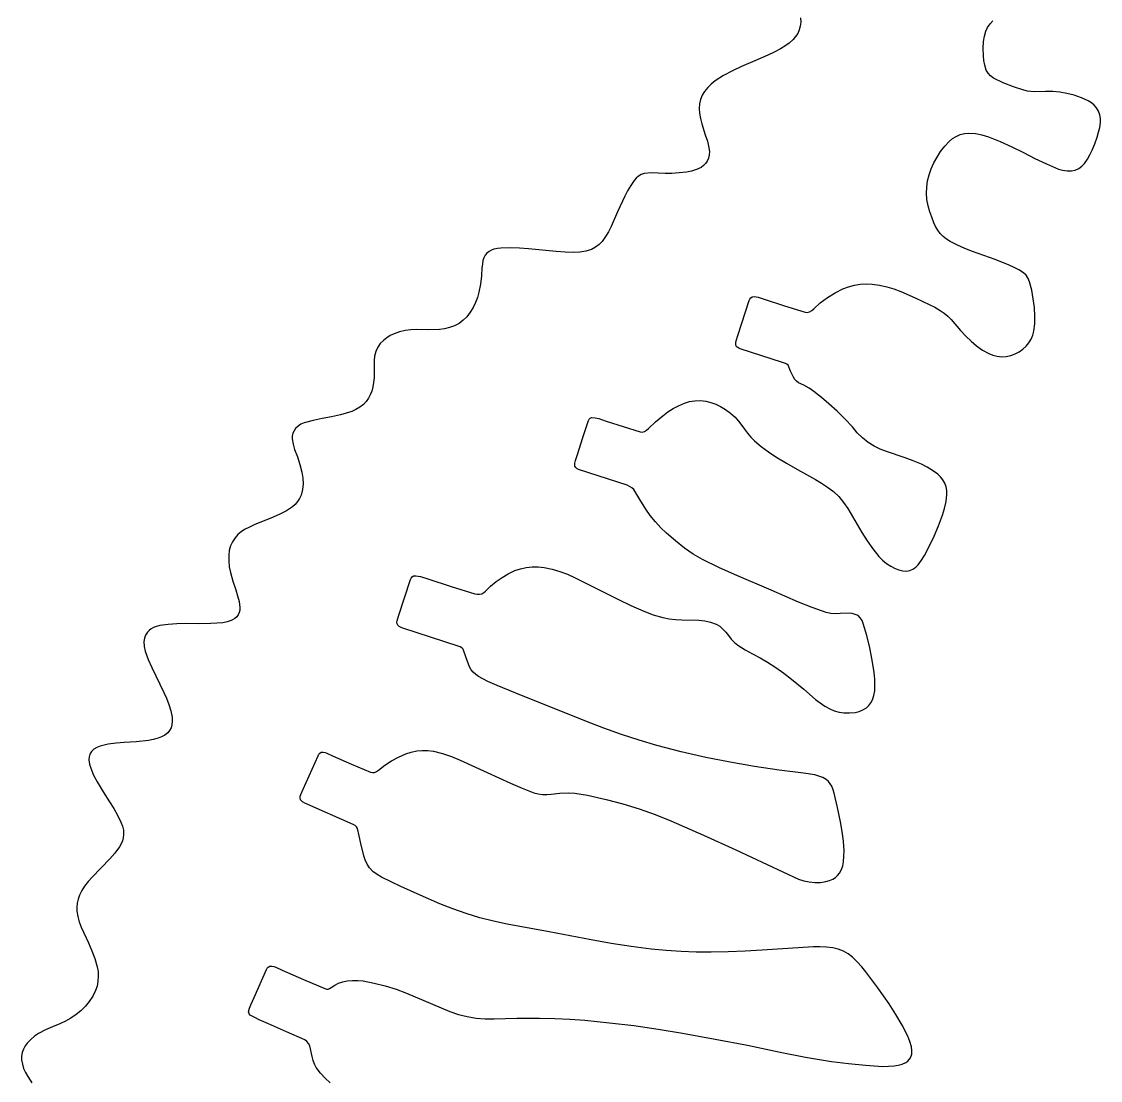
# Model space of a CAD drawing. Extents: x 31.2 to 77.5, y -5 to 41.3.
# Drawn here: x 66.67 to 77.36, y 20.3 to 30.79 of the extents above; entities that cross this region are included whole.
import ezdxf

# ---------------------------------------------------------------- set-up
doc = ezdxf.new("R2010")
doc.units = 0

msp = doc.modelspace()

# ---------------------------------------------------------------- linework, layer by layer
at = {"layer": '5'}
for p, q in [((74.386523, 30.827942), (74.388597, 30.784051)), ((76.262942, 30.768756), (76.291968, 30.798928)), ((74.373066, 30.709216), (74.357348, 30.674272)), ((74.383555, 30.746068), (74.373066, 30.709216)), ((74.388597, 30.784051), (74.383555, 30.746068)), ((76.206983, 30.646091), (76.22099, 30.696597)), ((76.22099, 30.696597), (76.239081, 30.734354)), ((76.239081, 30.734354), (76.262942, 30.768756)), ((74.273013, 30.578335), (74.231452, 30.547218)), ((74.311661, 30.613002), (74.273013, 30.578335)), ((74.336735, 30.641974), (74.311661, 30.613002)), ((74.357348, 30.674272), (74.336735, 30.641974)), ((76.196265, 30.52359), (76.199164, 30.594265)), ((76.199164, 30.594265), (76.206983, 30.646091)), ((74.12565, 30.48777), (74.06295, 30.457736)), ((74.187306, 30.519894), (74.12565, 30.48777)), ((74.231452, 30.547218), (74.187306, 30.519894)), ((76.197886, 30.452874), (76.196265, 30.52359)), ((73.932371, 30.400971), (73.800977, 30.346117)), ((74.06295, 30.457736), (73.932371, 30.400971)), ((76.20273, 30.405026), (76.197886, 30.452874)), ((76.211698, 30.357777), (76.20273, 30.405026)), ((76.224724, 30.311483), (76.211698, 30.357777)), ((73.622843, 30.256633), (73.539004, 30.202611)), ((73.710316, 30.304549), (73.622843, 30.256633)), ((73.800977, 30.346117), (73.710316, 30.304549)), ((76.243196, 30.279777), (76.224724, 30.311483)), ((76.267784, 30.252538), (76.243196, 30.279777)), ((76.297439, 30.230926), (76.267784, 30.252538)), ((73.501238, 30.171795), (73.466699, 30.137402)), ((73.539004, 30.202611), (73.501238, 30.171795)), ((76.394775, 30.18438), (76.297439, 30.230926)), ((76.49506, 30.144584), (76.394775, 30.18438)), ((76.597827, 30.111723), (76.49506, 30.144584)), ((73.412493, 30.06098), (73.395489, 30.019089)), ((73.435722, 30.099768), (73.412493, 30.06098)), ((73.466699, 30.137402), (73.435722, 30.099768)), ((76.63306, 30.102966), (76.597827, 30.111723)), ((76.669003, 30.097847), (76.63306, 30.102966)), ((76.705281, 30.09642), (76.669003, 30.097847)), ((76.812735, 30.099556), (76.705281, 30.09642)), ((76.883803, 30.097357), (76.812735, 30.099556)), ((76.954596, 30.090716), (76.883803, 30.097357)), ((77.024834, 30.079661), (76.954596, 30.090716)), ((77.097839, 30.061665), (77.024834, 30.079661)), ((77.168761, 30.03669), (77.097839, 30.061665)), ((77.236933, 30.004969), (77.168761, 30.03669)), ((73.385113, 29.975084), (73.381611, 29.930009)), ((73.381611, 29.930009), (73.385064, 29.88493)), ((73.395489, 30.019089), (73.385113, 29.975084)), ((77.266891, 29.985712), (77.236933, 30.004969)), ((77.294097, 29.96273), (77.266891, 29.985712)), ((77.31809, 29.936412), (77.294097, 29.96273)), ((77.337006, 29.903238), (77.31809, 29.936412)), ((73.385064, 29.88493), (73.394706, 29.83074)), ((73.394706, 29.83074), (73.408716, 29.777512)), ((77.349998, 29.867327), (77.337006, 29.903238)), ((77.356687, 29.829729), (77.349998, 29.867327)), ((77.356876, 29.791541), (77.356687, 29.829729)), ((73.408716, 29.777512), (73.442095, 29.670093)), ((77.339366, 29.694136), (77.349924, 29.742514)), ((77.349924, 29.742514), (77.356876, 29.791541)), ((73.442095, 29.670093), (73.462208, 29.604819)), ((75.857542, 29.603228), (75.890564, 29.631101)), ((75.890564, 29.631101), (75.927369, 29.653744)), ((75.927369, 29.653744), (75.967136, 29.670653)), ((75.967136, 29.670653), (76.008978, 29.681449)), ((76.008978, 29.681449), (76.051962, 29.685893)), ((76.051962, 29.685893), (76.117983, 29.680773)), ((76.117983, 29.680773), (76.18305, 29.668468)), ((76.18305, 29.668468), (76.246381, 29.649124)), ((76.246381, 29.649124), (76.364617, 29.603187)), ((77.301652, 29.580845), (77.32526, 29.64667)), ((77.32526, 29.64667), (77.339366, 29.694136)), ((73.462208, 29.604819), (73.478647, 29.538524)), ((73.478647, 29.538524), (73.482895, 29.505054)), ((73.482895, 29.505054), (73.481505, 29.471343)), ((75.73842, 29.449032), (75.773991, 29.50354)), ((75.773991, 29.50354), (75.813782, 29.555047)), ((75.813782, 29.555047), (75.857542, 29.603228)), ((76.364617, 29.603187), (76.480423, 29.551432)), ((76.480423, 29.551432), (76.593516, 29.493986)), ((77.253204, 29.47047), (77.275391, 29.516031)), ((77.275391, 29.516031), (77.301652, 29.580845)), ((73.462126, 29.406955), (73.445143, 29.383702)), ((73.474517, 29.438336), (73.462126, 29.406955)), ((73.481505, 29.471343), (73.474517, 29.438336)), ((75.707295, 29.39187), (75.73842, 29.449032)), ((76.593516, 29.493986), (76.707279, 29.435333)), ((76.707279, 29.435333), (76.823038, 29.380727)), ((77.19827, 29.385393), (77.227442, 29.42683)), ((77.227442, 29.42683), (77.253204, 29.47047)), ((72.906086, 29.291659), (72.837572, 29.285944)), ((72.974828, 29.290466), (72.906086, 29.291659)), ((73.04342, 29.287302), (72.974828, 29.290466)), ((73.184541, 29.290879), (73.112084, 29.287116)), ((73.256656, 29.298851), (73.184541, 29.290879)), ((73.306577, 29.309231), (73.256656, 29.298851)), ((73.35498, 29.325262), (73.306577, 29.309231)), ((73.401228, 29.346732), (73.35498, 29.325262)), ((73.424669, 29.363455), (73.401228, 29.346732)), ((73.445143, 29.383702), (73.424669, 29.363455)), ((75.659377, 29.273879), (75.680813, 29.332414)), ((75.680813, 29.332414), (75.707295, 29.39187)), ((76.823038, 29.380727), (76.94065, 29.330234)), ((76.94065, 29.330234), (76.982702, 29.317789)), ((76.982702, 29.317789), (77.026078, 29.311329)), ((77.026078, 29.311329), (77.069931, 29.31098)), ((77.069931, 29.31098), (77.106864, 29.319812)), ((77.106864, 29.319812), (77.141404, 29.335591)), ((77.141404, 29.335591), (77.172257, 29.357728)), ((77.172257, 29.357728), (77.19827, 29.385393)), ((72.736524, 29.217371), (72.702662, 29.167092)), ((72.756821, 29.240976), (72.736524, 29.217371)), ((72.780942, 29.260656), (72.756821, 29.240976)), ((72.80814, 29.275802), (72.780942, 29.260656)), ((72.837572, 29.285944), (72.80814, 29.275802)), ((73.112084, 29.287116), (73.04342, 29.287302)), ((75.635553, 29.15168), (75.644234, 29.213409)), ((75.644234, 29.213409), (75.659377, 29.273879)), ((72.671895, 29.11486), (72.644338, 29.060867)), ((72.702662, 29.167092), (72.671895, 29.11486)), ((75.63343, 29.089379), (75.635553, 29.15168)), ((75.637891, 29.027202), (75.63343, 29.089379)), ((72.644338, 29.060867), (72.573599, 28.904362)), ((75.648884, 28.965842), (75.637891, 29.027202)), ((72.573599, 28.904362), (72.508736, 28.758803)), ((75.666287, 28.905984), (75.648884, 28.965842)), ((75.685261, 28.851604), (75.666287, 28.905984)), ((72.508736, 28.758803), (72.483106, 28.708258)), ((75.706349, 28.798009), (75.685261, 28.851604)), ((75.724428, 28.760239), (75.706349, 28.798009)), ((75.745679, 28.724159), (75.724428, 28.760239)), ((72.453958, 28.659657), (72.421437, 28.613244)), ((72.483106, 28.708258), (72.453958, 28.659657)), ((75.769945, 28.690034), (75.745679, 28.724159)), ((75.799058, 28.660169), (75.769945, 28.690034)), ((75.831388, 28.63382), (75.799058, 28.660169)), ((71.382259, 28.542387), (71.347627, 28.534893)), ((71.417369, 28.547169), (71.382259, 28.542387)), ((71.508798, 28.549171), (71.417369, 28.547169)), ((71.600206, 28.546335), (71.508798, 28.549171)), ((71.691335, 28.53867), (71.600206, 28.546335)), ((72.354564, 28.554094), (72.314921, 28.533262)), ((72.390375, 28.580985), (72.354564, 28.554094)), ((72.421437, 28.613244), (72.390375, 28.580985)), ((75.866512, 28.611331), (75.831388, 28.63382)), ((75.939323, 28.574782), (75.866512, 28.611331)), ((76.013829, 28.541828), (75.939323, 28.574782)), ((76.089854, 28.512546), (76.013829, 28.541828)), ((71.247561, 28.45066), (71.238955, 28.424421)), ((71.260675, 28.474962), (71.247561, 28.45066)), ((71.277884, 28.496559), (71.260675, 28.474962)), ((71.299117, 28.512793), (71.277884, 28.496559)), ((71.322541, 28.525668), (71.299117, 28.512793)), ((71.347627, 28.534893), (71.322541, 28.525668)), ((71.965301, 28.511777), (71.691335, 28.53867)), ((72.052633, 28.506191), (71.965301, 28.511777)), ((72.140111, 28.503792), (72.052633, 28.506191)), ((72.199384, 28.506881), (72.140111, 28.503792)), ((72.257911, 28.516748), (72.199384, 28.506881)), ((72.314921, 28.533262), (72.257911, 28.516748)), ((76.313195, 28.432169), (76.089854, 28.512546)), ((71.228924, 28.352283), (71.223434, 28.270819)), ((71.232954, 28.388489), (71.228924, 28.352283)), ((71.238955, 28.424421), (71.232954, 28.388489)), ((76.453313, 28.377674), (76.313195, 28.432169)), ((76.501805, 28.355637), (76.453313, 28.377674)), ((76.548592, 28.330179), (76.501805, 28.355637)), ((76.593431, 28.30143), (76.548592, 28.330179)), ((71.223434, 28.270819), (71.213613, 28.189764)), ((76.62, 28.276472), (76.593431, 28.30143)), ((76.641002, 28.246679), (76.62, 28.276472)), ((76.65558, 28.213268), (76.641002, 28.246679)), ((71.213613, 28.189764), (71.199489, 28.109347)), ((74.727354, 28.102422), (74.8062, 28.142376)), ((74.8062, 28.142376), (74.861673, 28.163617)), ((74.861673, 28.163617), (74.91905, 28.178984)), ((74.91905, 28.178984), (74.977713, 28.188311)), ((74.977713, 28.188311), (75.037028, 28.191497)), ((75.037028, 28.191497), (75.096353, 28.188507)), ((75.096353, 28.188507), (75.168632, 28.178035)), ((75.168632, 28.178035), (75.239942, 28.162257)), ((75.239942, 28.162257), (75.309892, 28.141259)), ((75.309892, 28.141259), (75.378102, 28.115154)), ((75.378102, 28.115154), (75.519796, 28.05366)), ((76.675963, 28.129127), (76.65558, 28.213268)), ((76.691504, 28.043959), (76.675963, 28.129127)), ((71.165127, 28.005522), (71.140765, 27.9565)), ((71.18476, 28.056623), (71.165127, 28.005522)), ((71.199489, 28.109347), (71.18476, 28.056623)), ((73.765075, 27.679863), (73.877071, 28.026453)), ((73.877071, 28.026453), (73.883284, 28.040909)), ((73.883284, 28.040909), (73.892807, 28.053433)), ((73.892807, 28.053433), (73.905075, 28.063285)), ((73.905075, 28.063285), (73.925194, 28.065482)), ((73.925194, 28.065482), (73.945386, 28.064101)), ((73.945386, 28.064101), (73.965019, 28.059186)), ((73.965019, 28.059186), (74.024963, 28.039679)), ((74.024963, 28.039679), (74.227696, 27.974427)), ((74.581712, 28.002522), (74.65233, 28.055683)), ((74.65233, 28.055683), (74.727354, 28.102422)), ((75.519796, 28.05366), (75.659851, 27.988519)), ((76.702155, 27.958043), (76.691504, 28.043959)), ((71.111891, 27.909991), (71.078762, 27.866412)), ((71.140765, 27.9565), (71.111891, 27.909991)), ((74.227696, 27.974427), (74.431147, 27.911446)), ((74.431147, 27.911446), (74.452609, 27.909318)), ((74.452609, 27.909318), (74.473597, 27.914279)), ((74.473597, 27.914279), (74.496227, 27.926764)), ((74.496227, 27.926764), (74.516048, 27.943351)), ((74.516048, 27.943351), (74.581712, 28.002522)), ((75.659851, 27.988519), (75.715632, 27.959771)), ((75.715632, 27.959771), (75.77004, 27.928502)), ((75.77004, 27.928502), (75.809237, 27.901505)), ((75.809237, 27.901505), (75.845832, 27.871073)), ((76.707879, 27.871658), (76.702155, 27.958043)), ((71.002136, 27.79967), (70.95773, 27.774736)), ((71.042732, 27.83042), (71.002136, 27.79967)), ((71.078762, 27.866412), (71.042732, 27.83042)), ((75.845832, 27.871073), (75.879524, 27.837456)), ((75.879524, 27.837456), (75.971951, 27.729149)), ((76.697276, 27.723473), (76.706363, 27.797294)), ((76.706363, 27.797294), (76.707879, 27.871658)), ((70.358755, 27.695952), (70.320796, 27.678454)), ((70.412997, 27.715089), (70.358755, 27.695952)), ((70.468899, 27.728627), (70.412997, 27.715089)), ((70.525886, 27.736427), (70.468899, 27.728627)), ((70.583371, 27.738407), (70.525886, 27.736427)), ((70.6957, 27.737807), (70.583371, 27.738407)), ((70.807987, 27.74096), (70.6957, 27.737807)), ((70.858947, 27.747193), (70.807987, 27.74096)), ((70.909029, 27.758489), (70.858947, 27.747193)), ((70.95773, 27.774736), (70.909029, 27.758489)), ((75.971951, 27.729149), (76.022097, 27.674024)), ((76.686004, 27.682991), (76.697276, 27.723473)), ((70.222241, 27.601814), (70.196372, 27.563484)), ((70.252089, 27.631075), (70.222241, 27.601814)), ((70.285084, 27.656734), (70.252089, 27.631075)), ((70.320796, 27.678454), (70.285084, 27.656734)), ((73.743935, 27.592496), (73.744064, 27.610227)), ((73.747647, 27.575157), (73.743935, 27.592496)), ((73.744064, 27.610227), (73.748026, 27.62751)), ((73.748026, 27.62751), (73.765075, 27.679863)), ((76.022097, 27.674024), (76.075967, 27.622532)), ((76.075967, 27.622532), (76.129864, 27.576646)), ((76.621911, 27.575289), (76.647987, 27.608242)), ((76.647987, 27.608242), (76.669477, 27.644354)), ((76.669477, 27.644354), (76.686004, 27.682991)), ((70.165227, 27.476736), (70.160808, 27.430704)), ((70.177191, 27.521405), (70.165227, 27.476736)), ((70.196372, 27.563484), (70.177191, 27.521405)), ((73.759336, 27.563205), (73.747647, 27.575157)), ((73.773284, 27.553988), (73.759336, 27.563205)), ((73.788863, 27.547923), (73.773284, 27.553988)), ((74.207916, 27.412742), (73.788863, 27.547923)), ((76.129864, 27.576646), (76.187925, 27.536156)), ((76.187925, 27.536156), (76.249611, 27.501439)), ((76.249611, 27.501439), (76.290849, 27.484336)), ((76.290849, 27.484336), (76.334239, 27.473826)), ((76.334239, 27.473826), (76.378732, 27.470164)), ((76.378732, 27.470164), (76.423256, 27.473437)), ((76.423256, 27.473437), (76.467789, 27.482637)), ((76.467789, 27.482637), (76.510678, 27.497749)), ((76.510678, 27.497749), (76.551143, 27.518495)), ((76.551143, 27.518495), (76.588447, 27.5445)), ((76.588447, 27.5445), (76.621911, 27.575289)), ((70.160808, 27.430704), (70.16139, 27.345149)), ((74.237079, 27.403234), (74.207916, 27.412742)), ((74.251374, 27.396586), (74.237079, 27.403234)), ((74.263573, 27.386601), (74.251374, 27.396586)), ((74.287493, 27.325748), (74.263573, 27.386601)), ((70.160071, 27.259594), (70.15597, 27.21534)), ((70.162035, 27.302351), (70.160071, 27.259594)), ((70.16139, 27.345149), (70.162035, 27.302351)), ((74.315451, 27.266642), (74.287493, 27.325748)), ((74.328667, 27.244871), (74.315451, 27.266642)), ((70.148356, 27.171554), (70.137279, 27.128514)), ((70.15597, 27.21534), (70.148356, 27.171554)), ((74.346053, 27.22626), (74.328667, 27.244871)), ((74.366876, 27.211594), (74.346053, 27.22626)), ((74.419636, 27.187689), (74.366876, 27.211594)), ((74.469872, 27.158853), (74.419636, 27.187689)), ((74.517124, 27.125352), (74.469872, 27.158853)), ((70.103586, 27.057933), (70.080629, 27.026189)), ((70.122561, 27.092207), (70.103586, 27.057933)), ((70.137279, 27.128514), (70.122561, 27.092207)), ((74.593279, 27.064951), (74.517124, 27.125352)), ((74.667372, 27.002039), (74.593279, 27.064951)), ((69.980891, 26.946989), (69.940421, 26.928493)), ((70.018931, 26.970074), (69.980891, 26.946989)), ((70.054021, 26.997434), (70.018931, 26.970074)), ((70.080629, 27.026189), (70.054021, 26.997434)), ((73.071208, 26.921957), (73.123384, 26.955189)), ((73.123384, 26.955189), (73.178031, 26.984178)), ((73.178031, 26.984178), (73.234805, 27.008743)), ((73.234805, 27.008743), (73.286526, 27.024611)), ((73.286526, 27.024611), (73.339918, 27.033338)), ((73.339918, 27.033338), (73.394, 27.034764)), ((73.394, 27.034764), (73.447778, 27.028862)), ((73.447778, 27.028862), (73.497711, 27.016753)), ((73.497711, 27.016753), (73.546058, 26.999359)), ((73.546058, 26.999359), (73.592261, 26.976882)), ((73.592261, 26.976882), (73.643427, 26.94537)), ((73.643427, 26.94537), (73.691706, 26.909593)), ((74.74853, 26.929719), (74.667372, 27.002039)), ((69.555887, 26.838936), (69.466648, 26.813534)), ((69.646735, 26.857791), (69.555887, 26.838936)), ((69.737056, 26.874476), (69.646735, 26.857791)), ((69.826821, 26.893934), (69.737056, 26.874476)), ((69.884119, 26.909576), (69.826821, 26.893934)), ((69.940421, 26.928493), (69.884119, 26.909576)), ((72.228488, 26.670049), (72.28502, 26.839294)), ((72.28502, 26.839294), (72.291702, 26.851961)), ((72.291702, 26.851961), (72.30196, 26.861956)), ((72.30196, 26.861956), (72.314798, 26.868306)), ((72.314798, 26.868306), (72.351219, 26.8654)), ((72.351219, 26.8654), (72.386542, 26.856056)), ((72.386542, 26.856056), (72.458286, 26.832225)), ((72.458286, 26.832225), (72.627067, 26.777811)), ((72.948954, 26.823184), (73.021832, 26.884694)), ((73.021832, 26.884694), (73.071208, 26.921957)), ((73.691706, 26.909593), (73.736744, 26.869812)), ((73.736744, 26.869812), (73.785619, 26.813476)), ((74.825963, 26.853424), (74.74853, 26.929719)), ((74.899477, 26.773345), (74.825963, 26.853424)), ((69.367001, 26.736525), (69.355752, 26.710767)), ((69.382995, 26.759638), (69.367001, 26.736525)), ((69.407957, 26.781891), (69.382995, 26.759638)), ((69.436068, 26.800002), (69.407957, 26.781891)), ((69.466648, 26.813534), (69.436068, 26.800002)), ((72.627067, 26.777811), (72.796549, 26.725625)), ((72.796549, 26.725625), (72.817591, 26.723523)), ((72.817591, 26.723523), (72.838199, 26.72826)), ((72.838199, 26.72826), (72.860541, 26.740698)), ((72.860541, 26.740698), (72.87985, 26.757464)), ((72.87985, 26.757464), (72.948954, 26.823184)), ((73.785619, 26.813476), (73.829008, 26.752815)), ((73.829008, 26.752815), (73.858945, 26.711091)), ((74.946759, 26.716778), (74.899477, 26.773345)), ((69.349668, 26.683326), (69.348976, 26.655227)), ((69.348976, 26.655227), (69.358016, 26.602284)), ((69.355752, 26.710767), (69.349668, 26.683326)), ((72.174333, 26.500029), (72.228488, 26.670049)), ((73.858945, 26.711091), (73.892248, 26.672001)), ((73.892248, 26.672001), (73.928687, 26.635818)), ((73.928687, 26.635818), (73.996797, 26.579158)), ((74.99915, 26.664908), (74.946759, 26.716778)), ((75.056187, 26.618194), (74.99915, 26.664908)), ((75.11444, 26.583475), (75.056187, 26.618194)), ((69.358016, 26.602284), (69.373369, 26.550816)), ((69.373369, 26.550816), (69.400967, 26.476403)), ((73.996797, 26.579158), (74.067977, 26.526406)), ((74.067977, 26.526406), (74.142001, 26.477726)), ((75.175354, 26.553672), (75.11444, 26.583475)), ((75.238516, 26.528987), (75.175354, 26.553672)), ((75.420844, 26.46702), (75.238516, 26.528987)), ((69.400967, 26.476403), (69.424917, 26.400736)), ((72.148579, 26.413382), (72.155139, 26.442019)), ((72.149152, 26.384009), (72.148579, 26.413382)), ((72.155139, 26.442019), (72.174333, 26.500029)), ((74.142001, 26.477726), (74.248108, 26.414157)), ((74.248108, 26.414157), (74.355315, 26.35246)), ((75.502321, 26.437315), (75.420844, 26.46702)), ((75.58267, 26.404681), (75.502321, 26.437315)), ((75.639594, 26.376414), (75.58267, 26.404681)), ((69.424917, 26.400736), (69.445162, 26.323995)), ((69.445162, 26.323995), (69.454685, 26.267395)), ((72.158496, 26.370543), (72.149152, 26.384009)), ((72.171025, 26.359976), (72.158496, 26.370543)), ((72.185873, 26.353035), (72.171025, 26.359976)), ((72.668921, 26.195766), (72.185873, 26.353035)), ((74.355315, 26.35246), (74.533233, 26.253673)), ((75.693688, 26.343049), (75.639594, 26.376414)), ((75.744496, 26.304865), (75.693688, 26.343049)), ((75.772144, 26.278846), (75.744496, 26.304865)), ((69.456492, 26.210028), (69.450552, 26.15294)), ((69.454685, 26.267395), (69.456492, 26.210028)), ((72.69252, 26.184948), (72.668921, 26.195766)), ((74.533233, 26.253673), (74.594709, 26.217503)), ((74.594709, 26.217503), (74.654077, 26.177966)), ((75.795466, 26.248888), (75.772144, 26.278846)), ((75.813908, 26.215702), (75.795466, 26.248888)), ((75.82703, 26.180076), (75.813908, 26.215702)), ((69.436971, 26.097174), (69.421604, 26.064485)), ((69.450552, 26.15294), (69.436971, 26.097174)), ((72.713945, 26.170288), (72.69252, 26.184948)), ((72.732576, 26.15221), (72.713945, 26.170288)), ((72.765273, 26.105012), (72.732576, 26.15221)), ((72.794668, 26.055691), (72.765273, 26.105012)), ((74.654077, 26.177966), (74.711151, 26.135185)), ((74.711151, 26.135185), (74.76429, 26.083385)), ((74.76429, 26.083385), (74.811971, 26.026521)), ((75.834523, 26.142857), (75.82703, 26.180076)), ((75.828377, 26.034523), (75.836208, 26.104928)), ((75.836208, 26.104928), (75.834523, 26.142857)), ((69.351481, 25.98273), (69.291126, 25.943669)), ((69.378468, 26.006739), (69.351481, 25.98273)), ((69.401984, 26.034157), (69.378468, 26.006739)), ((69.421604, 26.064485), (69.401984, 26.034157)), ((72.851549, 25.959172), (72.794668, 26.055691)), ((74.811971, 26.026521), (74.853713, 25.965165)), ((75.813612, 25.965239), (75.828377, 26.034523)), ((69.162064, 25.880552), (68.972647, 25.804429)), ((69.227853, 25.909538), (69.162064, 25.880552)), ((69.291126, 25.943669), (69.227853, 25.909538)), ((72.897424, 25.894707), (72.851549, 25.959172)), ((72.947318, 25.833299), (72.897424, 25.894707)), ((74.853713, 25.965165), (74.925018, 25.846895)), ((75.751762, 25.79354), (75.792058, 25.897759)), ((75.792058, 25.897759), (75.813612, 25.965239)), ((68.924693, 25.781938), (68.877945, 25.757037)), ((68.972647, 25.804429), (68.924693, 25.781938)), ((73.001027, 25.775199), (72.947318, 25.833299)), ((73.058334, 25.720644), (73.001027, 25.775199)), ((74.925018, 25.846895), (74.994127, 25.727328)), ((75.70833, 25.690589), (75.751762, 25.79354)), ((68.783244, 25.675483), (68.758218, 25.636489)), ((68.811635, 25.706217), (68.783244, 25.675483)), ((68.843339, 25.73352), (68.811635, 25.706217)), ((68.877945, 25.757037), (68.843339, 25.73352)), ((73.145644, 25.645342), (73.058334, 25.720644)), ((74.994127, 25.727328), (75.044806, 25.644758)), ((75.641507, 25.548784), (75.70833, 25.690589)), ((68.726159, 25.5498), (68.719789, 25.503906)), ((68.739057, 25.594302), (68.726159, 25.5498)), ((68.758218, 25.636489), (68.739057, 25.594302)), ((73.236119, 25.573875), (73.145644, 25.645342)), ((73.322886, 25.512967), (73.236119, 25.573875)), ((75.044806, 25.644758), (75.100356, 25.565383)), ((75.100356, 25.565383), (75.160576, 25.489491)), ((75.614323, 25.4994), (75.641507, 25.548784)), ((68.719789, 25.503906), (68.720111, 25.446296)), ((68.720111, 25.446296), (68.725608, 25.388949)), ((73.413905, 25.45862), (73.322886, 25.512967)), ((73.58322, 25.377572), (73.413905, 25.45862)), ((75.160576, 25.489491), (75.196493, 25.453527)), ((75.196493, 25.453527), (75.236032, 25.42159)), ((75.549874, 25.406979), (75.583728, 25.452053)), ((75.583728, 25.452053), (75.614323, 25.4994)), ((68.725608, 25.388949), (68.736237, 25.332328)), ((71.490522, 25.318846), (71.554838, 25.349619)), ((71.554838, 25.349619), (71.610753, 25.369034)), ((71.610753, 25.369034), (71.668479, 25.38212)), ((71.668479, 25.38212), (71.7273, 25.388716)), ((71.7273, 25.388716), (71.78649, 25.388738)), ((71.78649, 25.388738), (71.845317, 25.382188)), ((71.845317, 25.382188), (71.924299, 25.364614)), ((71.924299, 25.364614), (72.001854, 25.341542)), ((72.001854, 25.341542), (72.0776, 25.313088)), ((73.754754, 25.301335), (73.58322, 25.377572)), ((75.236032, 25.42159), (75.278746, 25.394041)), ((75.278746, 25.394041), (75.324149, 25.371194)), ((75.324149, 25.371194), (75.360362, 25.357106)), ((75.360362, 25.357106), (75.398261, 25.348533)), ((75.398261, 25.348533), (75.437012, 25.345663)), ((75.437012, 25.345663), (75.469403, 25.351854)), ((75.469403, 25.351854), (75.499846, 25.364536)), ((75.499846, 25.364536), (75.527052, 25.383173)), ((75.527052, 25.383173), (75.549874, 25.406979)), ((68.736237, 25.332328), (68.759933, 25.244324)), ((68.759933, 25.244324), (68.789438, 25.158093)), ((70.403068, 24.89779), (70.520618, 25.261287)), ((70.520618, 25.261287), (70.527336, 25.27598)), ((70.527336, 25.27598), (70.537794, 25.288294)), ((70.537794, 25.288294), (70.551205, 25.297302)), ((70.551205, 25.297302), (70.574855, 25.298433)), ((70.574855, 25.298433), (70.598403, 25.29597)), ((70.598403, 25.29597), (70.621307, 25.289967)), ((70.621307, 25.289967), (70.691408, 25.26715)), ((70.691408, 25.26715), (70.924194, 25.192198)), ((71.315463, 25.196764), (71.370437, 25.242165)), ((71.370437, 25.242165), (71.428919, 25.282949)), ((71.428919, 25.282949), (71.490522, 25.318846)), ((72.0776, 25.313088), (72.151164, 25.279391)), ((72.151164, 25.279391), (72.45701, 25.124989)), ((74.095603, 25.155338), (73.754754, 25.301335)), ((68.789438, 25.158093), (68.8084, 25.101308)), ((70.924194, 25.192198), (71.158017, 25.12055)), ((71.158017, 25.12055), (71.18061, 25.115127)), ((71.203843, 25.115227), (71.226388, 25.120844)), ((71.226388, 25.120844), (71.246952, 25.131657)), ((71.246952, 25.131657), (71.264359, 25.147045)), ((71.264359, 25.147045), (71.315463, 25.196764)), ((72.45701, 25.124989), (72.58056, 25.062049)), ((74.366938, 25.038348), (74.095603, 25.155338)), ((68.8084, 25.101308), (68.822313, 25.04308)), ((68.822313, 25.04308), (68.831071, 24.983858)), ((71.18061, 25.115127), (71.203843, 25.115227)), ((72.58056, 25.062049), (72.705846, 25.00264)), ((74.501493, 24.983082), (74.366938, 25.038348)), ((68.814727, 24.912317), (68.800034, 24.89233)), ((68.825051, 24.934873), (68.814727, 24.912317)), ((68.830576, 24.959056), (68.825051, 24.934873)), ((68.831071, 24.983858), (68.830576, 24.959056)), ((72.705846, 25.00264), (72.832768, 24.946812)), ((72.832768, 24.946812), (72.925605, 24.912974)), ((72.925605, 24.912974), (73.020647, 24.885945)), ((74.638272, 24.933574), (74.501493, 24.983082)), ((74.684324, 24.924186), (74.638272, 24.933574)), ((74.731251, 24.921583), (74.684324, 24.924186)), ((74.778059, 24.925822), (74.731251, 24.921583)), ((74.866797, 24.927446), (74.778059, 24.925822)), ((74.897433, 24.924094), (74.866797, 24.927446)), ((74.927232, 24.916231), (74.897433, 24.924094)), ((74.955534, 24.904034), (74.927232, 24.916231)), ((68.037318, 24.804684), (68.0062, 24.795833)), ((68.121044, 24.816597), (68.037318, 24.804684)), ((68.205354, 24.823225), (68.121044, 24.816597)), ((68.289913, 24.824543), (68.205354, 24.823225)), ((68.416213, 24.823621), (68.289913, 24.824543)), ((68.542508, 24.824987), (68.416213, 24.823621)), ((68.602362, 24.828057), (68.542508, 24.824987)), ((68.662047, 24.833492), (68.602362, 24.828057)), ((68.703783, 24.841795), (68.662047, 24.833492)), ((68.743904, 24.855977), (68.703783, 24.841795)), ((68.781586, 24.875746), (68.743904, 24.855977)), ((68.800034, 24.89233), (68.781586, 24.875746)), ((70.387387, 24.83821), (70.38961, 24.853292)), ((70.389024, 24.823054), (70.387387, 24.83821)), ((70.394417, 24.808795), (70.389024, 24.823054)), ((70.38961, 24.853292), (70.403068, 24.89779)), ((70.409754, 24.795595), (70.394417, 24.808795)), ((73.020647, 24.885945), (73.082603, 24.873178)), ((73.082603, 24.873178), (73.14535, 24.865156)), ((73.14535, 24.865156), (73.208525, 24.861923)), ((73.208525, 24.861923), (73.379394, 24.857223)), ((73.379394, 24.857223), (73.437708, 24.851311)), ((73.437708, 24.851311), (73.494927, 24.838606)), ((73.494927, 24.838606), (73.550262, 24.819282)), ((73.550262, 24.819282), (73.584905, 24.797989)), ((74.977763, 24.881488), (74.955534, 24.904034)), ((74.99493, 24.854884), (74.977763, 24.881488)), ((75.006313, 24.825339), (74.99493, 24.854884)), ((75.041402, 24.706075), (75.006313, 24.825339)), ((67.896577, 24.710685), (67.885107, 24.679058)), ((67.914493, 24.739159), (67.896577, 24.710685)), ((67.932811, 24.757046), (67.914493, 24.739159)), ((67.953412, 24.772248), (67.932811, 24.757046)), ((67.975906, 24.784477), (67.953412, 24.772248)), ((68.0062, 24.795833), (67.975906, 24.784477)), ((70.427169, 24.785289), (70.409754, 24.795595)), ((70.446121, 24.778197), (70.427169, 24.785289)), ((70.993777, 24.60134), (70.446121, 24.778197)), ((73.584905, 24.797989), (73.615456, 24.771154)), ((73.615456, 24.771154), (73.644956, 24.739534)), ((73.644956, 24.739534), (73.671999, 24.705788)), ((73.671999, 24.705788), (73.699299, 24.670966)), ((75.071185, 24.585376), (75.041402, 24.706075)), ((67.885107, 24.679058), (67.880605, 24.645719)), ((67.880605, 24.645719), (67.883939, 24.598567)), ((67.883939, 24.598567), (67.893522, 24.552278)), ((71.012264, 24.595235), (70.993777, 24.60134)), ((71.029088, 24.58544), (71.012264, 24.595235)), ((71.043524, 24.572377), (71.029088, 24.58544)), ((73.699299, 24.670966), (73.729822, 24.638933)), ((73.729822, 24.638933), (73.763287, 24.609986)), ((73.763287, 24.609986), (73.835756, 24.564758)), ((75.095606, 24.463479), (75.071185, 24.585376)), ((67.893522, 24.552278), (67.922241, 24.469278)), ((71.072468, 24.483887), (71.043524, 24.572377)), ((71.105839, 24.396969), (71.072468, 24.483887)), ((73.835756, 24.564758), (73.910777, 24.523904)), ((73.910777, 24.523904), (73.985356, 24.484298)), ((73.985356, 24.484298), (74.058267, 24.441698)), ((67.922241, 24.469278), (67.957244, 24.388725)), ((67.957244, 24.388725), (68.078101, 24.143396)), ((71.12265, 24.368127), (71.105839, 24.396969)), ((74.058267, 24.441698), (74.140405, 24.38901)), ((74.140405, 24.38901), (74.220007, 24.332564)), ((75.114615, 24.340621), (75.095606, 24.463479)), ((71.143498, 24.342053), (71.12265, 24.368127)), ((71.167936, 24.31931), (71.143498, 24.342053)), ((71.195437, 24.300386), (71.167936, 24.31931)), ((71.286342, 24.252502), (71.195437, 24.300386)), ((74.220007, 24.332564), (74.296903, 24.272482)), ((74.296903, 24.272482), (74.416877, 24.173501)), ((75.120727, 24.272475), (75.114615, 24.340621)), ((75.123032, 24.204094), (75.120727, 24.272475)), ((71.380141, 24.21057), (71.286342, 24.252502)), ((71.564845, 24.135607), (71.380141, 24.21057)), ((74.416877, 24.173501), (74.535539, 24.072952)), ((75.111889, 24.111949), (75.120261, 24.157683)), ((75.120261, 24.157683), (75.123032, 24.204094)), ((68.078101, 24.143396), (68.105065, 24.084425)), ((68.105065, 24.084425), (68.127723, 24.023669)), ((72.264118, 23.852777), (71.564845, 24.135607)), ((74.535539, 24.072952), (74.579454, 24.038126)), ((75.082475, 24.038302), (75.098038, 24.067567)), ((75.098038, 24.067567), (75.111889, 24.111949)), ((68.127723, 24.023669), (68.145959, 23.961442)), ((68.145959, 23.961442), (68.159678, 23.898067)), ((74.579454, 24.038126), (74.626144, 24.007121)), ((74.626144, 24.007121), (74.675279, 23.980156)), ((74.675279, 23.980156), (74.720089, 23.961398)), ((74.720089, 23.961398), (74.766923, 23.948501)), ((74.766923, 23.948501), (74.815019, 23.941674)), ((74.870856, 23.940276), (74.926521, 23.944859)), ((74.926521, 23.944859), (74.965803, 23.954014)), ((74.965803, 23.954014), (75.003256, 23.968985)), ((75.003256, 23.968985), (75.038024, 23.989432)), ((75.038024, 23.989432), (75.062285, 24.012015)), ((75.062285, 24.012015), (75.082475, 24.038302)), ((68.161299, 23.858995), (68.157288, 23.820096)), ((68.159678, 23.898067), (68.161299, 23.858995)), ((72.436571, 23.787011), (72.264118, 23.852777)), ((74.815019, 23.941674), (74.870856, 23.940276)), ((68.115853, 23.742125), (68.086563, 23.719578)), ((68.13442, 23.765396), (68.115853, 23.742125)), ((68.148391, 23.791686), (68.13442, 23.765396)), ((68.157288, 23.820096), (68.148391, 23.791686)), ((72.61068, 23.725763), (72.436571, 23.787011)), ((67.524403, 23.628119), (67.445697, 23.609882)), ((67.604276, 23.640268), (67.524403, 23.628119)), ((67.684846, 23.646258), (67.604276, 23.640268)), ((67.804679, 23.653425), (67.684846, 23.646258)), ((67.923995, 23.666656), (67.804679, 23.653425)), ((67.972264, 23.675964), (67.923995, 23.666656)), ((68.019924, 23.688008), (67.972264, 23.675964)), ((68.05437, 23.701416), (68.019924, 23.688008)), ((68.086563, 23.719578), (68.05437, 23.701416)), ((72.786326, 23.669073), (72.61068, 23.725763)), ((72.96339, 23.616981), (72.786326, 23.669073)), ((67.344843, 23.530814), (67.336117, 23.502716)), ((67.359842, 23.556125), (67.344843, 23.530814)), ((67.385062, 23.579126), (67.359842, 23.556125)), ((67.413992, 23.59724), (67.385062, 23.579126)), ((67.445697, 23.609882), (67.413992, 23.59724)), ((69.60536, 23.515406), (69.612907, 23.529133)), ((69.612907, 23.529133), (69.623499, 23.540674)), ((69.623499, 23.540674), (69.63653, 23.549369)), ((69.63653, 23.549369), (69.655793, 23.549864)), ((69.655793, 23.549864), (69.674811, 23.546767)), ((69.674811, 23.546767), (69.692922, 23.540186)), ((69.692922, 23.540186), (69.749314, 23.515169)), ((70.402666, 23.502359), (70.475646, 23.534291)), ((70.475646, 23.534291), (70.528335, 23.551217)), ((70.528335, 23.551217), (70.582539, 23.562378)), ((70.582539, 23.562378), (70.637628, 23.567645)), ((70.637628, 23.567645), (70.692965, 23.566957)), ((70.692965, 23.566957), (70.747907, 23.560321)), ((70.747907, 23.560321), (70.83884, 23.538341)), ((70.83884, 23.538341), (70.927684, 23.509037)), ((73.203686, 23.554066), (72.96339, 23.616981)), ((73.445799, 23.498552), (73.203686, 23.554066)), ((67.336117, 23.502716), (67.334141, 23.473361)), ((67.334141, 23.473361), (67.340443, 23.431351)), ((67.340443, 23.431351), (67.35243, 23.390597)), ((69.457992, 23.182152), (69.60536, 23.515406)), ((69.749314, 23.515169), (69.93677, 23.432446)), ((69.93677, 23.432446), (70.125057, 23.351632)), ((70.203385, 23.371487), (70.266051, 23.420667)), ((70.266051, 23.420667), (70.332636, 23.464395)), ((70.332636, 23.464395), (70.402666, 23.502359)), ((70.927684, 23.509037), (71.01385, 23.472603)), ((71.01385, 23.472603), (71.279793, 23.350113)), ((73.6895, 23.450492), (73.445799, 23.498552)), ((73.930756, 23.409466), (73.6895, 23.450492)), ((74.172829, 23.373573), (73.930756, 23.409466)), ((67.35243, 23.390597), (67.381483, 23.322714)), ((67.381483, 23.322714), (67.415742, 23.257303)), ((70.125057, 23.351632), (70.144467, 23.347344)), ((70.144467, 23.347344), (70.164221, 23.349572)), ((70.164221, 23.349572), (70.184969, 23.358445)), ((70.184969, 23.358445), (70.203385, 23.371487)), ((71.279793, 23.350113), (71.511461, 23.244809)), ((74.41561, 23.342828), (74.172829, 23.373573)), ((74.528226, 23.32428), (74.41561, 23.342828)), ((74.567476, 23.313938), (74.528226, 23.32428)), ((74.605197, 23.29895), (74.567476, 23.313938)), ((67.415742, 23.257303), (67.476335, 23.156506)), ((71.511461, 23.244809), (71.626457, 23.194819)), ((74.640841, 23.279532), (74.605197, 23.29895)), ((74.662411, 23.260039), (74.640841, 23.279532)), ((74.680636, 23.237387), (74.662411, 23.260039)), ((74.695058, 23.212144), (74.680636, 23.237387)), ((74.707752, 23.178807), (74.695058, 23.212144)), ((67.476335, 23.156506), (67.539595, 23.057362)), ((69.428418, 23.09636), (69.429694, 23.113899)), ((69.431459, 23.07904), (69.428418, 23.09636)), ((69.429694, 23.113899), (69.43521, 23.130596)), ((69.43521, 23.130596), (69.457992, 23.182152)), ((71.626457, 23.194819), (71.743129, 23.148873)), ((71.743129, 23.148873), (71.785403, 23.138379)), ((71.785403, 23.138379), (71.828555, 23.132455)), ((71.828555, 23.132455), (71.872093, 23.13117)), ((71.872093, 23.13117), (71.91552, 23.134539)), ((71.91552, 23.134539), (72.001532, 23.143639)), ((72.001532, 23.143639), (72.087911, 23.148077)), ((72.087911, 23.148077), (72.150396, 23.143965)), ((72.150396, 23.143965), (72.212462, 23.135646)), ((72.212462, 23.135646), (72.273824, 23.123159)), ((72.273824, 23.123159), (72.459737, 23.081)), ((74.718379, 23.144755), (74.707752, 23.178807)), ((74.751646, 23.002357), (74.718379, 23.144755)), ((67.539595, 23.057362), (67.580326, 22.992472)), ((67.580326, 22.992472), (67.618032, 22.925778)), ((69.450784, 23.059178), (69.431459, 23.07904)), ((69.474821, 23.045388), (69.450784, 23.059178)), ((69.954446, 22.832758), (69.474821, 23.045388)), ((72.459737, 23.081), (72.623541, 23.038338)), ((72.623541, 23.038338), (72.785406, 22.988827)), ((72.785406, 22.988827), (72.945047, 22.932555)), ((74.781711, 22.859248), (74.751646, 23.002357)), ((67.618032, 22.925778), (67.652632, 22.857421)), ((72.945047, 22.932555), (73.102181, 22.869622)), ((67.652632, 22.857421), (67.667497, 22.818141)), ((67.667497, 22.818141), (67.676382, 22.777093)), ((67.676382, 22.777093), (67.679091, 22.735181)), ((69.971472, 22.823534), (69.954446, 22.832758)), ((69.986045, 22.810783), (69.971472, 22.823534)), ((69.997447, 22.795132), (69.986045, 22.810783)), ((70.014075, 22.720968), (69.997447, 22.795132)), ((73.102181, 22.869622), (73.424926, 22.729215)), ((74.798109, 22.764697), (74.781711, 22.859248)), ((67.667548, 22.671216), (67.655199, 22.641068)), ((67.675564, 22.702794), (67.667548, 22.671216)), ((67.679091, 22.735181), (67.675564, 22.702794)), ((70.028697, 22.646383), (70.014075, 22.720968)), ((73.424926, 22.729215), (73.744624, 22.582003)), ((74.809801, 22.66945), (74.798109, 22.764697)), ((74.816758, 22.57374), (74.809801, 22.66945)), ((67.638761, 22.612941), (67.592813, 22.550751)), ((67.655199, 22.641068), (67.638761, 22.612941)), ((70.058477, 22.524623), (70.028697, 22.646383)), ((73.744624, 22.582003), (74.365237, 22.292011)), ((74.816148, 22.518247), (74.816758, 22.57374)), ((67.541691, 22.49274), (67.366917, 22.312439)), ((67.592813, 22.550751), (67.541691, 22.49274)), ((70.072856, 22.482179), (70.058477, 22.524623)), ((70.091542, 22.441448), (70.072856, 22.482179)), ((74.804093, 22.424255), (74.811799, 22.462922)), ((74.811799, 22.462922), (74.816148, 22.518247)), ((70.114335, 22.402864), (70.091542, 22.441448)), ((70.149667, 22.36718), (70.114335, 22.402864)), ((70.189604, 22.336739), (70.149667, 22.36718)), ((74.753318, 22.328275), (74.772769, 22.352105)), ((74.772769, 22.352105), (74.790995, 22.387067)), ((74.790995, 22.387067), (74.804093, 22.424255)), ((67.328076, 22.268474), (67.291903, 22.222289)), ((67.366917, 22.312439), (67.328076, 22.268474)), ((70.233377, 22.312129), (70.189604, 22.336739)), ((70.424207, 22.219797), (70.233377, 22.312129)), ((74.365237, 22.292011), (74.417771, 22.275285)), ((74.417771, 22.275285), (74.471807, 22.264344)), ((74.471807, 22.264344), (74.526709, 22.259315)), ((74.526709, 22.259315), (74.581833, 22.260259)), ((74.581833, 22.260259), (74.636531, 22.267163)), ((74.636531, 22.267163), (74.671294, 22.277037)), ((74.671294, 22.277037), (74.70465, 22.29094)), ((74.70465, 22.29094), (74.730429, 22.307723)), ((74.730429, 22.307723), (74.753318, 22.328275)), ((67.240832, 22.132138), (67.227123, 22.094259)), ((67.263541, 22.178814), (67.240832, 22.132138)), ((67.291903, 22.222289), (67.263541, 22.178814)), ((70.617172, 22.132014), (70.424207, 22.219797)), ((70.812164, 22.048828), (70.617172, 22.132014)), ((67.218264, 22.054963), (67.214392, 22.014866)), ((67.227123, 22.094259), (67.218264, 22.054963)), ((70.941746, 21.996514), (70.812164, 22.048828)), ((67.214392, 22.014866), (67.21557, 21.974601)), ((67.21557, 21.974601), (67.224148, 21.920659)), ((67.224148, 21.920659), (67.238449, 21.867945)), ((71.073564, 21.950121), (70.941746, 21.996514)), ((71.207347, 21.909744), (71.073564, 21.950121)), ((67.238449, 21.867945), (67.258307, 21.817063)), ((67.258307, 21.817063), (67.330249, 21.659504)), ((71.342822, 21.875466), (71.207347, 21.909744)), ((71.479709, 21.847357), (71.342822, 21.875466)), ((71.896031, 21.770412), (71.479709, 21.847357)), ((72.31157, 21.689348), (71.896031, 21.770412)), ((67.330249, 21.659504), (67.365122, 21.582952)), ((72.508888, 21.65345), (72.31157, 21.689348)), ((72.707106, 21.622909), (72.508888, 21.65345)), ((72.906078, 21.597745), (72.707106, 21.622909)), ((73.054287, 21.583307), (72.906078, 21.597745)), ((74.259475, 21.606033), (74.006575, 21.588081)), ((74.512565, 21.62106), (74.259475, 21.606033)), ((74.577348, 21.62167), (74.512565, 21.62106)), ((74.642053, 21.618432), (74.577348, 21.62167)), ((74.706452, 21.611358), (74.642053, 21.618432)), ((74.759237, 21.59849), (74.706452, 21.611358)), ((74.809768, 21.57853), (74.759237, 21.59849)), ((67.365122, 21.582952), (67.39423, 21.504028)), ((67.39423, 21.504028), (67.417413, 21.423164)), ((73.202866, 21.573368), (73.054287, 21.583307)), ((73.351678, 21.567936), (73.202866, 21.573368)), ((73.500586, 21.567017), (73.351678, 21.567936)), ((73.669398, 21.570092), (73.500586, 21.567017)), ((73.838092, 21.577115), (73.669398, 21.570092)), ((74.006575, 21.588081), (73.838092, 21.577115)), ((74.857098, 21.551852), (74.809768, 21.57853)), ((74.900338, 21.518957), (74.857098, 21.551852)), ((74.947678, 21.472833), (74.900338, 21.518957)), ((67.417413, 21.423164), (67.425842, 21.375767)), ((68.970708, 21.118081), (69.093781, 21.395816)), ((69.093781, 21.395816), (69.101565, 21.409634)), ((69.101565, 21.409634), (69.1126, 21.421024)), ((69.1126, 21.421024), (69.126166, 21.429241)), ((69.126166, 21.429241), (69.147103, 21.429046)), ((69.147103, 21.429046), (69.167697, 21.425259)), ((69.167697, 21.425259), (69.187335, 21.417993)), ((69.187335, 21.417993), (69.248504, 21.390859)), ((69.248504, 21.390859), (69.459661, 21.297706)), ((74.992032, 21.423831), (74.947678, 21.472833)), ((75.033226, 21.372144), (74.992032, 21.423831)), ((67.42478, 21.279679), (67.415306, 21.232479)), ((67.42831, 21.32769), (67.42478, 21.279679)), ((67.425842, 21.375767), (67.42831, 21.32769)), ((69.459661, 21.297706), (69.671789, 21.206783)), ((69.809435, 21.261105), (69.850686, 21.275008)), ((69.850686, 21.275008), (69.893354, 21.283637)), ((69.893354, 21.283637), (69.946515, 21.287653)), ((69.946515, 21.287653), (69.999828, 21.287486)), ((69.999828, 21.287486), (70.052963, 21.283139)), ((70.052963, 21.283139), (70.162836, 21.262131)), ((75.149981, 21.214834), (75.033226, 21.372144)), ((67.400035, 21.186825), (67.372604, 21.131361)), ((67.415306, 21.232479), (67.400035, 21.186825)), ((69.671789, 21.206783), (69.687896, 21.20254)), ((69.687896, 21.20254), (69.70454, 21.203174)), ((69.70454, 21.203174), (69.720278, 21.208629)), ((69.720278, 21.208629), (69.733744, 21.218432)), ((69.733744, 21.218432), (69.770249, 21.242147)), ((69.770249, 21.242147), (69.809435, 21.261105)), ((70.162836, 21.262131), (70.271263, 21.234616)), ((70.271263, 21.234616), (70.377859, 21.200691)), ((70.377859, 21.200691), (70.482245, 21.160478)), ((75.262751, 21.054644), (75.149981, 21.214834)), ((67.339106, 21.079337), (67.299965, 21.031414)), ((67.372604, 21.131361), (67.339106, 21.079337)), ((68.938454, 21.046787), (68.970708, 21.118081)), ((70.482245, 21.160478), (70.911527, 20.980342)), ((67.255679, 20.9882), (67.207818, 20.948945)), ((67.299965, 21.031414), (67.255679, 20.9882)), ((68.916503, 20.975494), (68.924707, 21.011994)), ((68.921753, 20.958302), (68.916503, 20.975494)), ((68.933457, 20.944659), (68.921753, 20.958302)), ((68.924707, 21.011994), (68.938454, 21.046787)), ((70.911527, 20.980342), (70.996019, 20.951436)), ((70.996019, 20.951436), (71.082639, 20.929723)), ((75.329665, 20.95205), (75.262751, 21.054644)), ((75.391165, 20.846121), (75.329665, 20.95205)), ((67.046146, 20.858575), (66.974831, 20.829829)), ((67.102638, 20.883877), (67.046146, 20.858575)), ((67.15667, 20.914079), (67.102638, 20.883877)), ((67.207818, 20.948945), (67.15667, 20.914079)), ((68.977357, 20.91936), (68.933457, 20.944659)), ((69.023249, 20.897887), (68.977357, 20.91936)), ((69.11304, 20.859222), (69.023249, 20.897887)), ((69.293843, 20.780068), (69.11304, 20.859222)), ((71.082639, 20.929723), (71.170776, 20.915356)), ((71.170776, 20.915356), (71.259808, 20.908436)), ((71.259808, 20.908436), (71.349106, 20.909013)), ((71.349106, 20.909013), (71.574317, 20.913933)), ((71.574317, 20.913933), (71.79958, 20.914523)), ((71.79958, 20.914523), (71.949915, 20.911419)), ((71.949915, 20.911419), (72.10011, 20.904234)), ((72.10011, 20.904234), (72.250055, 20.892973)), ((72.250055, 20.892973), (72.49261, 20.869026)), ((72.49261, 20.869026), (72.734598, 20.839899)), ((75.447086, 20.737144), (75.391165, 20.846121)), ((66.836612, 20.762516), (66.796033, 20.735049)), ((66.904936, 20.797786), (66.836612, 20.762516)), ((66.974831, 20.829829), (66.904936, 20.797786)), ((69.473666, 20.698715), (69.293843, 20.780068)), ((72.734598, 20.839899), (72.975909, 20.805604)), ((72.975909, 20.805604), (73.21643, 20.766159)), ((73.21643, 20.766159), (73.539346, 20.707585)), ((75.468, 20.684214), (75.447086, 20.737144)), ((66.703245, 20.639213), (66.686394, 20.607501)), ((66.724844, 20.667902), (66.703245, 20.639213)), ((66.758634, 20.703389), (66.724844, 20.667902)), ((66.796033, 20.735049), (66.758634, 20.703389)), ((69.494726, 20.683876), (69.473666, 20.698715)), ((69.511641, 20.664444), (69.494726, 20.683876)), ((69.523437, 20.64154), (69.511641, 20.664444)), ((69.546737, 20.533317), (69.523437, 20.64154)), ((73.539346, 20.707585), (73.861489, 20.644896)), ((73.861489, 20.644896), (74.182805, 20.578101)), ((75.484427, 20.629724), (75.468, 20.684214)), ((66.668463, 20.538181), (66.667825, 20.502276)), ((66.674704, 20.573546), (66.668463, 20.538181)), ((66.686394, 20.607501), (66.674704, 20.573546)), ((69.556159, 20.495751), (69.546737, 20.533317)), ((74.182805, 20.578101), (74.436291, 20.528442)), ((74.436291, 20.528442), (74.691132, 20.486287)), ((75.476489, 20.522303), (75.486893, 20.557254)), ((75.489581, 20.593622), (75.484427, 20.629724)), ((75.486893, 20.557254), (75.489581, 20.593622)), ((66.667825, 20.502276), (66.67557, 20.458443)), ((66.67557, 20.458443), (66.688443, 20.415834)), ((69.569837, 20.459516), (69.556159, 20.495751)), ((69.58759, 20.425094), (69.569837, 20.459516)), ((69.62842, 20.370032), (69.58759, 20.425094)), ((74.691132, 20.486287), (74.859966, 20.463879)), ((74.859966, 20.463879), (75.029476, 20.447347)), ((75.029476, 20.447347), (75.199458, 20.436712)), ((75.199458, 20.436712), (75.257115, 20.437233)), ((75.257115, 20.437233), (75.314655, 20.440942)), ((75.314655, 20.440942), (75.354352, 20.447439)), ((75.354352, 20.447439), (75.392947, 20.458775)), ((75.392947, 20.458775), (75.429852, 20.474778)), ((75.429852, 20.474778), (75.447855, 20.488077)), ((75.447855, 20.488077), (75.463532, 20.504052)), ((75.463532, 20.504052), (75.476489, 20.522303)), ((66.688443, 20.415834), (66.706264, 20.375045)), ((66.706264, 20.375045), (66.728781, 20.33665)), ((66.728781, 20.33665), (66.770376, 20.271772)), ((69.674868, 20.31962), (69.62842, 20.370032)), ((69.726409, 20.274428), (69.674868, 20.31962))]:
    msp.add_line(p, q, dxfattribs=at)

doc.saveas('drawing.dxf')
